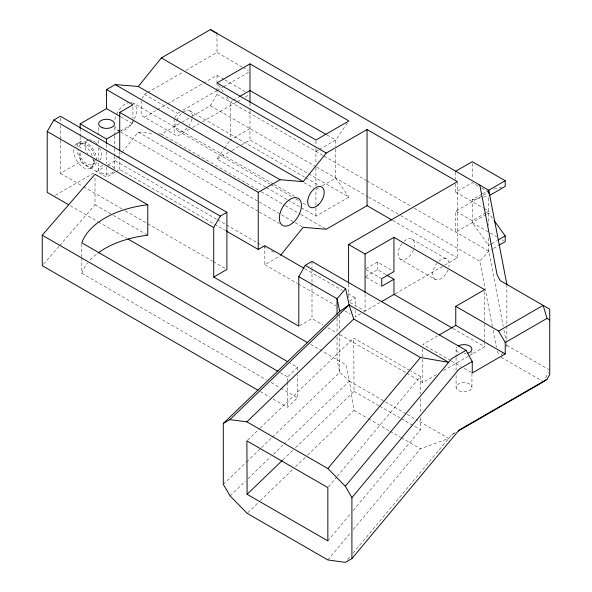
<?xml version="1.0" encoding="UTF-8"?>
<svg xmlns="http://www.w3.org/2000/svg" width="592" height="592" viewBox="0 0 592 592"><rect width="100%" height="100%" fill="white"/><g stroke="black" fill="none" stroke-linecap="round" stroke-linejoin="round"><path stroke-width="0.44" stroke-dasharray="2.96 2.22" d="M545.602 377.881L548.503 372.449M141.991 98.62L144.463 94.335L146.86 92.951M174.966 117.645L177.445 113.368L179.835 111.984M192.222 116.261L210.419 105.761L217.012 94.335L217.012 89.799M501.165 355.281L502.926 352.233M505.997 346.905L506.878 345.38L506.878 341.688M265.682 187.146L217.02 159.056L224.116 148.807M224.627 148.074L229.696 140.748M347.386 123.151L335.723 139.993L319.103 149.591M108.033 164.879L115.211 160.735L116.935 158.589M117.512 157.879L121.552 152.877M122.13 152.166L138.284 132.171L153.38 133.422M328.434 486.876L336.693 476.974M337.277 476.264L420.446 376.542L410.915 371.043M327.85 540.896L350.871 513.286M353.232 510.459L420.527 429.762L420.505 416.916M327.85 559.936L350.871 532.326M353.232 529.5L420.527 448.803L448.714 438.42L418.278 420.853M347.682 559.566L350.634 556.021M353.002 553.187L451.792 434.728L455.433 432.412M43.453 264.291L59.037 246.287M59.637 245.599L95.009 204.751L95.009 176.135M492.403 326.532L479.831 261.242L488.74 251.156L492.662 248.892M287.594 381.477L287.594 376.86L297.48 367.336L290.295 363.192M247.552 440.226L259.496 428.726M260.162 428.09L353.742 338.039L410.123 370.585M273.208 399.015L287.594 407.318L297.48 397.802L297.48 374.721M223.302 484.367L245.932 462.596M246.598 461.952L271.883 437.621M272.549 436.985L339.756 372.309L339.749 333.54M230.103 495.904L245.436 481.155M248.1 478.588L270.759 456.787M273.423 454.219L283.42 444.599M284.093 443.956L349.406 381.107L345.928 364.79L310.156 344.144M282.969 459.777L292.929 450.186M295.586 447.633L354.038 391.386L353.742 338.039M247.767 512.694L259.718 501.187M260.384 500.551L292.929 469.227M295.586 466.674L306.878 455.81M307.544 455.167L354.038 410.426L349.406 381.107L339.756 372.309L337.063 359.677L337.055 336.596M147.652 92.493L182.728 72.239M185.918 70.396L217.005 52.451L242.069 66.911M76.472 144.093L79.765 142.184M80.934 144.204L87.527 140.4A11.655 6.734 60 0 0 87.527 153.861M120.509 131.002L132.926 123.839L132.926 119.303M144.47 117.179L156.429 110.275M157.22 109.816L166.789 104.296M167.588 103.829L202.664 83.583M203.456 83.117L217.012 75.295L224.079 79.372M60.384 140.178L60.384 173.345L80.172 161.919L106.553 177.149L115.085 172.22M183.024 110.142L216.502 90.813M217.301 90.354L222.881 87.128M223.68 86.669L248.388 72.402M92.596 164.398L96.992 161.86M90.465 168.32L93.758 166.419M55.389 195.271L104.836 166.722M158.708 133.859L161.372 134.081L181.145 122.662M181.936 122.204L191.431 116.72M249.987 128.59L230.207 140.015L230.199 101.935L232.575 100.566M233.366 100.107L238.909 96.91M189.403 129.308L177.445 136.212L141.17 115.277L141.17 100.943M192.592 127.465L198.971 123.787M202.153 121.945L236.437 102.15M237.229 101.691L242.017 98.931M245.206 97.088L248.388 95.245M115.862 171.769L119.739 169.534L225.419 230.525M217.02 159.056L231.146 150.893M231.931 150.442L240.567 145.454M241.358 145.003L249.994 140.015L348.917 197.114L315.943 216.154L288.023 200.037M315.936 151.419L318.311 150.05M318.318 188.13L315.943 189.499L315.943 206.963M322.277 185.844L335.731 178.074L335.723 147.253M264.839 245.658L264.839 264.698L280.09 255.892M455.759 183.949L455.759 192.141L472.246 182.625L478.521 186.251M491.094 244.082L488.733 245.443L472.246 222.599L472.246 199.756L481.666 194.317M482.45 193.858L488.733 190.232M486.38 214.445L455.759 232.123L455.759 211.181L482.45 195.767M483.235 195.308L488.733 192.141M366.011 268.709L377.444 262.108L393.932 271.624M365.249 276.767L377.444 269.723L386.08 274.703M485.595 212.994L472.246 220.698L455.759 211.181M486.38 212.535L488.733 211.181L484.019 208.458M487.164 213.986L488.733 213.083L492.988 218.981M299.582 325.726L311.999 318.555L323.158 325.001M349.332 301.187L355.193 297.806L355.193 306.871M360.787 313.619L355.193 316.846L355.193 310.497M363.976 311.769L379.953 302.549M395.123 293.787L443.837 265.66M444.636 265.201L457.409 257.823L457.401 182.58M491.878 243.63L497.369 240.456M493.447 248.44L498.161 245.717M437.71 335.812L422.792 344.426L450.712 360.543M406.852 373.3L422.799 382.506L436.289 374.714M443.43 370.592L468.028 356.384M468.827 355.925L484.693 346.764L484.693 343.079M451.792 434.728L454.182 433.344M493.935 189.033L502.615 187.028M472.246 199.756L482.658 197.343M483.523 197.143L488.733 195.945M481.666 188.064L487.949 191.682M242.853 67.362L248.337 70.529M455.759 192.141L483.235 208.007M326.991 134.954L335.723 139.993L335.723 146.342M224.864 79.824L245.273 91.605M472.246 222.607L489.517 232.575M490.309 233.026L496.584 236.652M502.083 239.827L503.651 240.729M217.012 94.335L323.21 155.629M324.009 156.088L366.33 180.508M367.129 180.974L411.048 206.319M414.237 208.162L488.74 251.156L503.215 326.355M210.419 105.761L315.943 166.663M316.676 167.077L367.906 196.648M368.705 197.114L399.889 215.103M400.688 215.569L479.831 261.242M392.644 220.446L457.409 257.823M189.869 110.882L304.984 177.319M305.783 177.785L318.57 185.163M412.128 239.161L446.753 259.141M304.036 182.625L313.56 188.123M144.463 94.335L177.445 113.368M273.386 184.016L133.318 103.171A15.621 9.021 -60 0 1 134.443 119.036M274.185 184.475L295.8 196.944M178.207 131.076L270.144 184.134M270.944 184.6L292.529 197.055M295.726 198.897L298.923 200.747M302.919 203.056L306.915 205.357M402.175 243.393A11.655 6.734 -60 0 0 400.473 259.355L435.098 279.335A11.655 6.734 -60 0 0 448.063 269.878M266.481 187.605L287.224 199.578M161.372 134.081L260.621 191.357M261.42 191.823L284.634 205.217M285.433 205.676L299.841 213.993M300.64 214.452L325.452 228.778M120.931 116.913L132.926 123.839M138.284 132.171L258.349 201.465M259.148 201.924L280.756 214.4M281.555 214.859L294.365 222.252M295.164 222.71L303.171 227.335M549.746 370.118L506.878 345.38L506.182 341.754M366.034 269.604L381.736 278.669M117.697 130.233L120.102 131.616M120.901 132.083L258.563 211.536M259.37 211.995L279.38 223.547M366.034 277.219L380.168 285.374M452.88 328.397L484.693 346.764M501.084 357.265L542.723 381.292M304.813 268.731L342.398 290.42M347.992 293.654L355.193 297.806M115.211 160.735L216.857 219.395M217.656 219.861L225.663 224.479M226.462 224.945L256.876 242.498M257.675 242.957L262.478 245.732M263.277 246.191L268.08 248.966M271.284 250.808L274.488 252.658M350.168 302.519L365.086 311.126L365.079 293.625M451.511 361.002L461.087 366.529M464.276 368.372L472.253 372.975M264.839 264.698L297.621 283.62M298.42 284.079L336.004 305.768M344.796 310.844L350.397 314.078M60.384 173.345L82.806 186.28M83.605 186.746L122.033 208.924M125.238 210.774L212.506 261.139M213.305 261.597L225.315 268.531M327.938 327.761L336.707 332.822M339.897 334.658L406.053 372.842M95.009 204.751L112.598 214.903M113.398 215.37L147.771 235.216M70.374 205.764L97.554 221.445M98.353 221.904L126.525 238.169M349.406 381.107L384.645 401.443M385.444 401.901L406.267 413.919M407.067 414.385L417.478 420.394M354.038 391.386L378.865 405.72M379.672 406.186L400.495 418.204M401.302 418.67L420.527 429.762M354.038 410.426L367.654 418.285M368.453 418.751L389.284 430.769M390.084 431.235L400.503 437.244M401.302 437.703L420.527 448.803M280.401 372.708L287.594 376.86M81.822 257.594L81.822 273.289L266.333 379.812M271.121 382.58L279.912 387.656M280.712 388.115L297.48 397.802M260.421 391.63L270.011 397.173M335.731 178.074L348.917 197.114M218.529 85.093L223.606 92.419M226.647 96.814L230.199 101.935M497.117 351.019L499.493 355.355M503.918 329.981L506.005 340.851M493.099 330.166L496.414 347.393M484.648 291.516L484.678 322.825M484.678 323.743L484.693 342.161M420.446 376.542L420.468 393.976M420.475 398.564L420.498 413.246M506.87 284.456L506.878 325.067M506.878 325.992L506.878 340.763M488.733 197.772L488.733 225.278M488.733 238.11L488.74 251.156M472.238 163.503L472.246 178.984M471.935 351.9L471.942 357.339M471.942 373.656L471.942 387.257A7.925 4.573 0 0 1 460.051 391.223A7.925 4.573 0 0 1 460.051 383.298A7.925 4.573 0 0 1 471.942 387.257M456.084 349.184L456.084 356.436M456.084 357.339L456.084 370.94M456.084 375.476L456.084 387.257M455.751 172.109L455.751 179.391M422.792 348.962L422.799 382.506M377.444 262.108L377.444 269.723M348.592 284.108L348.599 297.924M339.749 315.077L339.749 329.848M337.055 318.133L337.055 332.904M315.936 140.874L315.936 145.269M315.936 148.784L315.943 164.11M315.943 167.736L315.943 186.776M315.943 207.881L315.943 216.154M311.991 261.442L311.991 267.887M311.991 268.812L311.991 282.628M311.991 283.546L311.999 318.555M297.48 367.336L297.48 371.029M287.594 382.395L287.594 407.318M249.987 103.208L249.987 109.55M249.987 110.46L249.994 140.015M217.005 33.411L217.005 52.451M217.012 75.295L217.012 81.644M217.012 82.547L217.012 88.896M174.144 119.073L174.144 134.31M132.926 106.612L132.926 118.4M119.739 151.397L119.739 169.534M114.471 127.495L114.478 134.806M114.478 135.716L114.478 147.6M114.478 148.511L114.478 154.912M114.478 155.822L114.478 168.616M106.545 144.507L106.545 150.856M106.545 151.759L106.553 163.547M106.553 167.173L106.553 177.149M98.62 127.495L98.62 134.806M98.62 140.289L98.62 143.945M98.62 147.6L98.62 159.485M98.62 163.14L98.627 169.534M81.822 243.749L81.822 256.676M80.164 128.375L80.164 135.627M80.164 136.537L80.172 148.318M80.172 152.854L80.172 161.919M60.377 118.067L60.377 121.752M60.384 125.437L60.384 139.261M133.318 121.212A15.621 9.021 -60 0 1 120.835 130.958M119.984 130.943A15.621 9.021 -60 0 1 114.841 126.163M114.833 119.562A15.621 9.021 -60 0 1 115.943 115.847M116.572 114.367A15.621 9.021 -60 0 1 128.368 102.734M131.032 102.468A15.621 9.021 -60 0 1 132.608 102.83M176.897 120.346A11.655 6.734 -60 0 1 186.169 110.556A11.655 6.734 -60 0 1 192.282 116.224M192 118.844A11.655 6.734 -60 0 1 189.055 125.637M187.19 127.953A11.655 6.734 -60 0 1 178.022 130.965A11.655 6.734 -60 0 1 176.645 121.034M404.166 241.292A11.655 6.734 -60 0 1 414.259 247.123M413.438 249.891A11.655 6.734 -60 0 1 400.473 259.355M113.42 171.821A7.925 4.573 0 0 1 100.477 172.479A7.925 4.573 0 0 1 103.844 165.235M107.241 164.976A7.925 4.573 0 0 1 114.478 169.534M466.059 353.602A7.925 4.573 0 0 1 464.01 353.757M458.408 352.418A7.925 4.573 0 0 1 457.142 346.89M93.025 158.767A13.993 8.081 60 0 1 83.465 167.632A13.993 8.081 60 0 1 73.911 147.734M74.895 145.551A13.993 8.081 60 0 1 84.434 145.395A13.993 8.081 60 0 1 92.833 157.946M95.497 160.92A11.655 6.734 60 0 1 91.227 158.456M89.237 139.875A11.655 6.734 60 0 1 92.641 140.6M93.358 140.977A11.655 6.734 60 0 1 94.794 141.947M95.49 142.531A11.655 6.734 60 0 1 97.48 144.626M99.552 147.793A11.655 6.734 60 0 1 99.19 160.587M94.727 161.364A11.655 6.734 60 0 1 85.692 163.118A11.655 6.734 60 0 1 78.521 149.547M78.803 147.245A11.655 6.734 60 0 1 86.765 144.781A11.655 6.734 60 0 1 94.727 156.436M76.953 147.149A13.993 8.081 60 0 1 92.078 147.734A13.993 8.081 60 0 1 92.078 167.003A13.993 8.081 60 0 1 76.953 150.131M438.79 261.272A11.655 6.734 -60 0 1 448.884 267.103M435.098 279.335A11.655 6.734 -60 0 1 436.8 263.373M81.822 273.289A84.715 48.914 0 0 1 87.609 262.981M90.213 259.94A84.715 48.914 0 0 1 97.192 253.657"/><path stroke-width="0.89" d="M226.906 212.336L220.313 216.147L213.719 227.565L213.727 277.071L226.914 269.456L226.906 212.336L60.377 116.224L53.813 120.05L47.219 131.476L47.197 192.385L68.776 204.839M455.766 306.345L498.634 331.091L505.228 342.509L505.228 353.935L455.766 325.385L455.766 306.345L484.648 289.673L393.961 237.333L393.932 271.624L381.736 278.669L381.736 286.284L393.932 279.239L394.013 294.424L452.081 327.938M213.727 277.071L298.805 326.17L298.797 276.671L305.198 265.364L311.991 261.442L466.03 350.338L472.253 361.549L472.253 372.975L505.228 353.935M458.171 431.043L543.523 381.759L547.015 379.309L549.746 374.581L549.739 309.194L500.277 280.645L497.11 274.858L479.823 185.089M120.132 116.454L106.545 108.61L106.545 89.57L115.196 84.575L138.284 86.476L161.364 57.92L210.412 29.6L488.733 190.232L506.87 284.456M115.196 84.575L280.083 179.731L303.163 181.64L326.244 153.076L367.047 129.522L457.401 181.663L348.592 244.496L348.592 283.191M280.667 255.174L303.171 227.335L326.251 229.237L367.055 205.676L391.845 219.98M547.015 379.309L459.074 430.088L351.914 558.589L345.321 562.4L327.85 559.936L247.101 513.331L230.103 495.904L223.302 484.367L223.295 423.443L229.888 419.632L246.886 421.822L327.842 468.546L420.446 357.501L448.625 362.348L349.11 304.91L345.654 288.711L305.198 265.364M351.914 558.589L351.907 497.665L345.306 486.239L451.777 358.567L466.03 350.338M351.907 497.665L459.066 369.164L472.253 361.549M345.654 288.711L337.055 298.745L337.055 314.441M258.023 390.246L42.254 265.675L42.254 235.216L95.009 174.292L147.771 204.751L147.771 235.216A84.715 48.914 0 0 0 97.909 253.117M223.295 423.443L339.749 311.385L349.11 304.91L353.735 319.007L420.446 357.501M229.888 419.632L349.11 304.91M246.886 421.822L353.735 319.007M247.101 494.29L246.886 440.862L327.842 487.586L327.85 540.896L247.101 494.29L282.303 460.413M80.164 128.375L80.164 123.839L106.545 108.61M119.739 150.494L119.732 112.413L132.926 104.799L106.545 89.57M80.164 123.839L106.545 139.068L119.739 131.454M249.979 63.862L217.005 82.895L315.936 139.993L348.91 120.953L249.979 63.862L249.987 102.298M239.693 96.452L249.987 90.509L326.199 134.495M119.732 112.413L258.238 192.348L280.083 179.731M226.218 230.984L258.238 249.461L264.839 245.658L304.014 268.272M455.751 171.199L472.238 161.683L505.213 180.708L505.22 186.421L489.517 195.486M348.592 244.496L365.079 254.012L393.961 237.333M505.213 180.708L488.733 190.232L488.733 193.495M381.5 301.646L394.013 294.424M498.161 240.004L505.22 235.927L494.054 220.453M498.945 245.266L505.22 241.64L505.22 235.927M439.279 334.909L455.766 325.385M498.634 331.091L543.145 305.383L547.008 318.385L549.746 319.961M505.228 342.509L547.008 318.385M210.412 29.6L217.005 33.411M161.364 57.92L326.244 153.076M138.284 86.476L303.163 181.64M386.872 275.162L393.932 279.239M53.813 120.05L220.313 216.147M47.219 131.476L213.719 227.565M298.797 276.671L337.055 298.745L339.749 311.385M127.924 238.976L307.759 342.761M287.897 361.808L81.822 242.831A84.715 48.914 0 0 1 147.771 204.751M42.254 235.216L278.003 371.325M327.842 468.546L345.306 486.239M367.047 129.522L367.055 205.676M365.079 254.012L365.079 292.7M258.238 192.348L258.238 249.461M106.545 139.068L106.545 143.604M458.408 345.943A7.925 4.573 0 0 1 470.3 346.394A7.925 4.573 0 0 1 467.976 353.143M293.247 222.533A15.621 9.021 -60 0 0 298.198 198.335A15.621 9.021 -60 0 0 279.72 214.718A15.621 9.021 -60 0 0 293.247 222.533M102.579 127.805A7.925 4.573 0 0 0 114.471 123.839A7.925 4.573 0 0 0 102.579 119.88A7.925 4.573 0 0 0 102.579 127.805M318.074 205.069A11.655 6.734 -60 0 0 321.774 187.013A11.655 6.734 -60 0 0 307.981 199.245A11.655 6.734 -60 0 0 318.074 205.069"/></g></svg>
